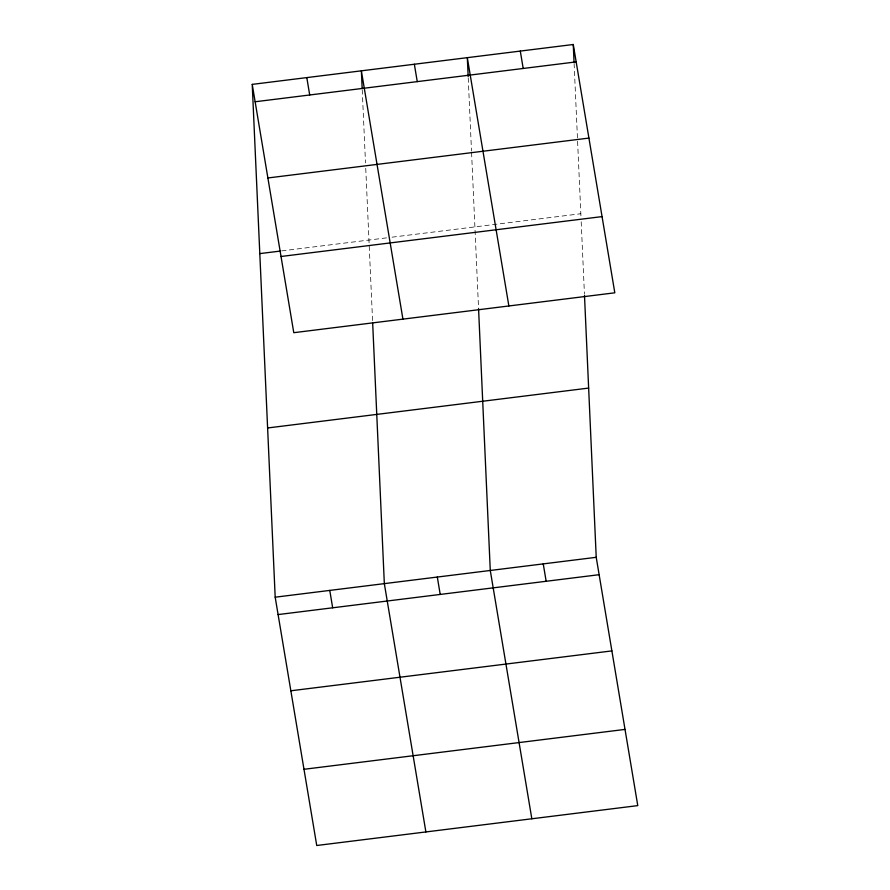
<?xml version="1.0" encoding="UTF-8"?>
<svg xmlns="http://www.w3.org/2000/svg" width="890" height="890" viewBox="0 0 890 890"><rect width="100%" height="100%" fill="white"/><g stroke="black" fill="none" stroke-linecap="round" stroke-linejoin="round"><path stroke-width="0.67" stroke-dasharray="4.45 3.34" d="M281.629 250.902L386.616 237.853M392.045 237.185L580.836 213.734M574.106 63.457L580.959 216.415M581.192 221.777L584.441 294.201M468.229 77.964L471.5 151.078M471.567 152.424L478.564 308.708M362.23 89.779L365.501 162.881M365.745 168.299L372.621 321.868"/><path stroke-width="1.33" d="M252.226 84.383L573.26 44.5L614.812 292.81L293.778 332.693L252.226 84.383L275.188 597.19L316.74 845.5L637.774 805.617L596.222 557.307L584.496 295.547M255.141 101.76L576.175 61.888M267.89 177.967L588.924 138.084M259.802 253.606L280.272 251.069M281.029 256.487L602.063 216.604M267.612 427.968L588.646 388.084M275.188 597.19L596.222 557.307M278.092 614.578L599.126 574.695M290.852 690.785L611.886 650.902M303.991 769.294L625.025 729.411M520.294 51.086L523.198 68.463M508.869 305.971L467.317 57.661L468.173 76.618M543.245 563.893L546.16 581.281M414.351 64.247L417.254 81.624M531.831 818.778L490.279 570.479L478.564 308.708M402.925 319.132L361.373 70.822L362.163 88.422M437.313 577.054L440.216 594.442M306.805 77.597L309.709 94.985M425.887 831.939L384.335 583.64L372.676 323.204M329.767 590.415L332.671 607.792M573.26 44.5L574.05 62.1"/></g></svg>
